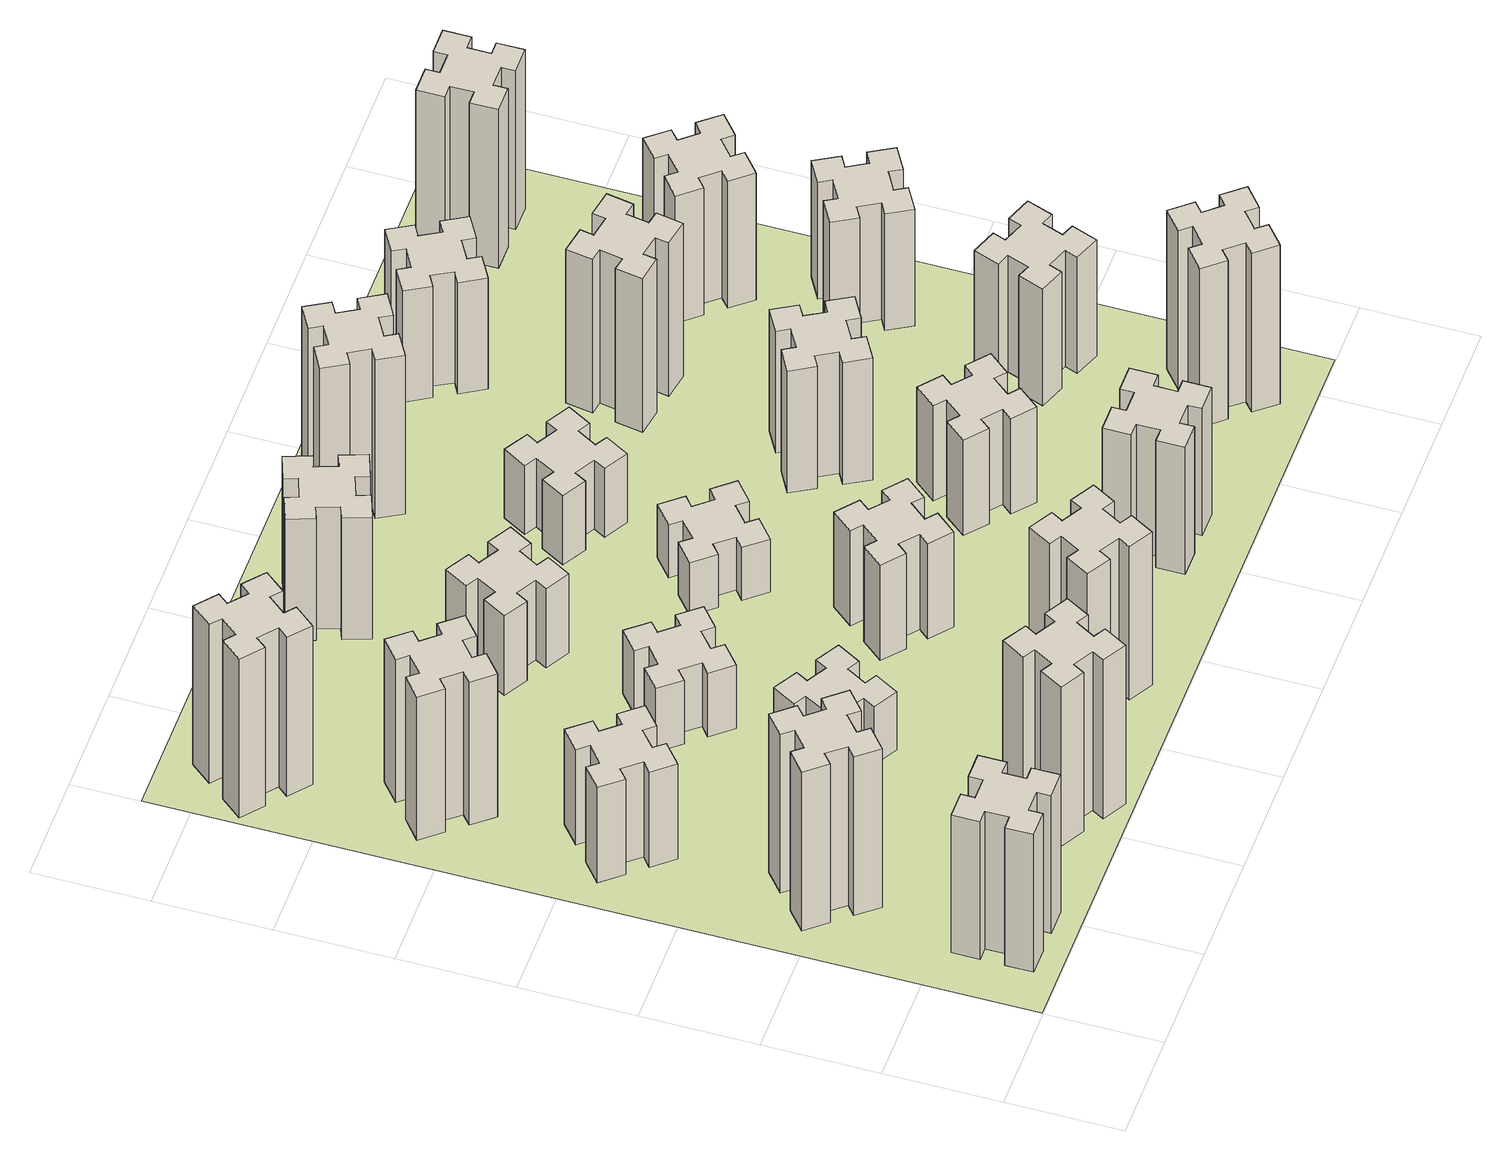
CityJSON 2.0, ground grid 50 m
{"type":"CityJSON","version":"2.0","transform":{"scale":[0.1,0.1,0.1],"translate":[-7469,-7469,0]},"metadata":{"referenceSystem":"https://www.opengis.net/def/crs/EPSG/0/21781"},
"CityObjects":{
"building1":{"type":"Building","attributes":{"class":"1000","function":"1000","usage":"1000","yearOfConstruction":2016,"roofType":"1000","measuredHeight":78,"storeysAboveGround":30,"storeysBelowGround":0},"geometry":[{"type":"Solid","lod":"1","boundaries":[[[[0,1,2,3,4,5,6,7,8,9,10,11,12,13,14,15,16,17,18,19]],[[17,16,20,21]],[[16,15,22,20]],[[15,14,23,22]],[[14,13,24,23]],[[13,12,25,24]],[[12,11,26,25]],[[11,10,27,26]],[[10,9,28,27]],[[9,8,29,28]],[[8,7,30,29]],[[7,6,31,30]],[[6,5,32,31]],[[5,4,33,32]],[[4,3,34,33]],[[3,2,35,34]],[[2,1,36,35]],[[1,0,37,36]],[[0,19,38,37]],[[19,18,39,38]],[[18,17,21,39]],[[24,25,26,27,28,29,30,31,32,33,34,35,36,37,38,39,21,20,22,23]]]]}]},
"building2":{"type":"Building","attributes":{"class":"1000","function":"1000","usage":"1000","yearOfConstruction":2016,"roofType":"1000","measuredHeight":90,"storeysAboveGround":30,"storeysBelowGround":0},"geometry":[{"type":"Solid","lod":"1","boundaries":[[[[40,41,42,43,44,45,46,47,48,49,50,51,52,53,54,55,56,57,58,59]],[[57,56,60,61]],[[56,55,62,60]],[[55,54,63,62]],[[54,53,64,63]],[[53,52,65,64]],[[52,51,66,65]],[[51,50,67,66]],[[50,49,68,67]],[[49,48,69,68]],[[48,47,70,69]],[[47,46,71,70]],[[46,45,72,71]],[[45,44,73,72]],[[44,43,74,73]],[[43,42,75,74]],[[42,41,76,75]],[[41,40,77,76]],[[40,59,78,77]],[[59,58,79,78]],[[58,57,61,79]],[[64,65,66,67,68,69,70,71,72,73,74,75,76,77,78,79,61,60,62,63]]]]}]},
"building3":{"type":"Building","attributes":{"class":"1000","function":"1000","usage":"1000","yearOfConstruction":2016,"roofType":"1000","measuredHeight":54,"storeysAboveGround":30,"storeysBelowGround":0},"geometry":[{"type":"Solid","lod":"1","boundaries":[[[[80,81,82,83,84,85,86,87,88,89,90,91,92,93,94,95,96,97,98,99]],[[97,96,100,101]],[[96,95,102,100]],[[95,94,103,102]],[[94,93,104,103]],[[93,92,105,104]],[[92,91,106,105]],[[91,90,107,106]],[[90,89,108,107]],[[89,88,109,108]],[[88,87,110,109]],[[87,86,111,110]],[[86,85,112,111]],[[85,84,113,112]],[[84,83,114,113]],[[83,82,115,114]],[[82,81,116,115]],[[81,80,117,116]],[[80,99,118,117]],[[99,98,119,118]],[[98,97,101,119]],[[104,105,106,107,108,109,110,111,112,113,114,115,116,117,118,119,101,100,102,103]]]]}]},
"building4":{"type":"Building","attributes":{"class":"1000","function":"1000","usage":"1000","yearOfConstruction":2016,"roofType":"1000","measuredHeight":81,"storeysAboveGround":30,"storeysBelowGround":0},"geometry":[{"type":"Solid","lod":"1","boundaries":[[[[120,121,122,123,124,125,126,127,128,129,130,131,132,133,134,135,136,137,138,139]],[[137,136,140,141]],[[136,135,142,140]],[[135,134,143,142]],[[134,133,144,143]],[[133,132,145,144]],[[132,131,146,145]],[[131,130,147,146]],[[130,129,148,147]],[[129,128,149,148]],[[128,127,150,149]],[[127,126,151,150]],[[126,125,152,151]],[[125,124,153,152]],[[124,123,154,153]],[[123,122,155,154]],[[122,121,156,155]],[[121,120,157,156]],[[120,139,158,157]],[[139,138,159,158]],[[138,137,141,159]],[[144,145,146,147,148,149,150,151,152,153,154,155,156,157,158,159,141,140,142,143]]]]}]},
"building5":{"type":"Building","attributes":{"class":"1000","function":"1000","usage":"1000","yearOfConstruction":2016,"roofType":"1000","measuredHeight":90,"storeysAboveGround":30,"storeysBelowGround":0},"geometry":[{"type":"Solid","lod":"1","boundaries":[[[[160,161,162,163,164,165,166,167,168,169,170,171,172,173,174,175,176,177,178,179]],[[177,176,180,181]],[[176,175,182,180]],[[175,174,183,182]],[[174,173,184,183]],[[173,172,185,184]],[[172,171,186,185]],[[171,170,187,186]],[[170,169,188,187]],[[169,168,189,188]],[[168,167,190,189]],[[167,166,191,190]],[[166,165,192,191]],[[165,164,193,192]],[[164,163,194,193]],[[163,162,195,194]],[[162,161,196,195]],[[161,160,197,196]],[[160,179,198,197]],[[179,178,199,198]],[[178,177,181,199]],[[184,185,186,187,188,189,190,191,192,193,194,195,196,197,198,199,181,180,182,183]]]]}]},
"building6":{"type":"Building","attributes":{"class":"1000","function":"1000","usage":"1000","yearOfConstruction":2016,"roofType":"1000","measuredHeight":90,"storeysAboveGround":30,"storeysBelowGround":0},"geometry":[{"type":"Solid","lod":"1","boundaries":[[[[200,201,202,203,204,205,206,207,208,209,210,211,212,213,214,215,216,217,218,219]],[[217,216,220,221]],[[216,215,222,220]],[[215,214,223,222]],[[214,213,224,223]],[[213,212,225,224]],[[212,211,226,225]],[[211,210,227,226]],[[210,209,228,227]],[[209,208,229,228]],[[208,207,230,229]],[[207,206,231,230]],[[206,205,232,231]],[[205,204,233,232]],[[204,203,234,233]],[[203,202,235,234]],[[202,201,236,235]],[[201,200,237,236]],[[200,219,238,237]],[[219,218,239,238]],[[218,217,221,239]],[[224,225,226,227,228,229,230,231,232,233,234,235,236,237,238,239,221,220,222,223]]]]}]},
"building7":{"type":"Building","attributes":{"class":"1000","function":"1000","usage":"1000","yearOfConstruction":2016,"roofType":"1000","measuredHeight":33,"storeysAboveGround":30,"storeysBelowGround":0},"geometry":[{"type":"Solid","lod":"1","boundaries":[[[[240,241,242,243,244,245,246,247,248,249,250,251,252,253,254,255,256,257,258,259]],[[257,256,260,261]],[[256,255,262,260]],[[255,254,263,262]],[[254,253,264,263]],[[253,252,265,264]],[[252,251,266,265]],[[251,250,267,266]],[[250,249,268,267]],[[249,248,269,268]],[[248,247,270,269]],[[247,246,271,270]],[[246,245,272,271]],[[245,244,273,272]],[[244,243,274,273]],[[243,242,275,274]],[[242,241,276,275]],[[241,240,277,276]],[[240,259,278,277]],[[259,258,279,278]],[[258,257,261,279]],[[264,265,266,267,268,269,270,271,272,273,274,275,276,277,278,279,261,260,262,263]]]]}]},
"building8":{"type":"Building","attributes":{"class":"1000","function":"1000","usage":"1000","yearOfConstruction":2016,"roofType":"1000","measuredHeight":36,"storeysAboveGround":30,"storeysBelowGround":0},"geometry":[{"type":"Solid","lod":"1","boundaries":[[[[280,281,282,283,284,285,286,287,288,289,290,291,292,293,294,295,296,297,298,299]],[[297,296,300,301]],[[296,295,302,300]],[[295,294,303,302]],[[294,293,304,303]],[[293,292,305,304]],[[292,291,306,305]],[[291,290,307,306]],[[290,289,308,307]],[[289,288,309,308]],[[288,287,310,309]],[[287,286,311,310]],[[286,285,312,311]],[[285,284,313,312]],[[284,283,314,313]],[[283,282,315,314]],[[282,281,316,315]],[[281,280,317,316]],[[280,299,318,317]],[[299,298,319,318]],[[298,297,301,319]],[[304,305,306,307,308,309,310,311,312,313,314,315,316,317,318,319,301,300,302,303]]]]}]},
"building9":{"type":"Building","attributes":{"class":"1000","function":"1000","usage":"1000","yearOfConstruction":2016,"roofType":"1000","measuredHeight":87,"storeysAboveGround":30,"storeysBelowGround":0},"geometry":[{"type":"Solid","lod":"1","boundaries":[[[[320,321,322,323,324,325,326,327,328,329,330,331,332,333,334,335,336,337,338,339]],[[337,336,340,341]],[[336,335,342,340]],[[335,334,343,342]],[[334,333,344,343]],[[333,332,345,344]],[[332,331,346,345]],[[331,330,347,346]],[[330,329,348,347]],[[329,328,349,348]],[[328,327,350,349]],[[327,326,351,350]],[[326,325,352,351]],[[325,324,353,352]],[[324,323,354,353]],[[323,322,355,354]],[[322,321,356,355]],[[321,320,357,356]],[[320,339,358,357]],[[339,338,359,358]],[[338,337,341,359]],[[344,345,346,347,348,349,350,351,352,353,354,355,356,357,358,359,341,340,342,343]]]]}]},
"building10":{"type":"Building","attributes":{"class":"1000","function":"1000","usage":"1000","yearOfConstruction":2016,"roofType":"1000","measuredHeight":45,"storeysAboveGround":30,"storeysBelowGround":0},"geometry":[{"type":"Solid","lod":"1","boundaries":[[[[360,361,362,363,364,365,366,367,368,369,370,371,372,373,374,375,376,377,378,379]],[[377,376,380,381]],[[376,375,382,380]],[[375,374,383,382]],[[374,373,384,383]],[[373,372,385,384]],[[372,371,386,385]],[[371,370,387,386]],[[370,369,388,387]],[[369,368,389,388]],[[368,367,390,389]],[[367,366,391,390]],[[366,365,392,391]],[[365,364,393,392]],[[364,363,394,393]],[[363,362,395,394]],[[362,361,396,395]],[[361,360,397,396]],[[360,379,398,397]],[[379,378,399,398]],[[378,377,381,399]],[[384,385,386,387,388,389,390,391,392,393,394,395,396,397,398,399,381,380,382,383]]]]}]},
"building11":{"type":"Building","attributes":{"class":"1000","function":"1000","usage":"1000","yearOfConstruction":2016,"roofType":"1000","measuredHeight":69,"storeysAboveGround":30,"storeysBelowGround":0},"geometry":[{"type":"Solid","lod":"1","boundaries":[[[[400,401,402,403,404,405,406,407,408,409,410,411,412,413,414,415,416,417,418,419]],[[417,416,420,421]],[[416,415,422,420]],[[415,414,423,422]],[[414,413,424,423]],[[413,412,425,424]],[[412,411,426,425]],[[411,410,427,426]],[[410,409,428,427]],[[409,408,429,428]],[[408,407,430,429]],[[407,406,431,430]],[[406,405,432,431]],[[405,404,433,432]],[[404,403,434,433]],[[403,402,435,434]],[[402,401,436,435]],[[401,400,437,436]],[[400,419,438,437]],[[419,418,439,438]],[[418,417,421,439]],[[424,425,426,427,428,429,430,431,432,433,434,435,436,437,438,439,421,420,422,423]]]]}]},
"building12":{"type":"Building","attributes":{"class":"1000","function":"1000","usage":"1000","yearOfConstruction":2016,"roofType":"1000","measuredHeight":54,"storeysAboveGround":30,"storeysBelowGround":0},"geometry":[{"type":"Solid","lod":"1","boundaries":[[[[440,441,442,443,444,445,446,447,448,449,450,451,452,453,454,455,456,457,458,459]],[[457,456,460,461]],[[456,455,462,460]],[[455,454,463,462]],[[454,453,464,463]],[[453,452,465,464]],[[452,451,466,465]],[[451,450,467,466]],[[450,449,468,467]],[[449,448,469,468]],[[448,447,470,469]],[[447,446,471,470]],[[446,445,472,471]],[[445,444,473,472]],[[444,443,474,473]],[[443,442,475,474]],[[442,441,476,475]],[[441,440,477,476]],[[440,459,478,477]],[[459,458,479,478]],[[458,457,461,479]],[[464,465,466,467,468,469,470,471,472,473,474,475,476,477,478,479,461,460,462,463]]]]}]},
"building13":{"type":"Building","attributes":{"class":"1000","function":"1000","usage":"1000","yearOfConstruction":2016,"roofType":"1000","measuredHeight":30,"storeysAboveGround":30,"storeysBelowGround":0},"geometry":[{"type":"Solid","lod":"1","boundaries":[[[[480,481,482,483,484,485,486,487,488,489,490,491,492,493,494,495,496,497,498,499]],[[497,496,500,501]],[[496,495,502,500]],[[495,494,503,502]],[[494,493,504,503]],[[493,492,505,504]],[[492,491,506,505]],[[491,490,507,506]],[[490,489,508,507]],[[489,488,509,508]],[[488,487,510,509]],[[487,486,511,510]],[[486,485,512,511]],[[485,484,513,512]],[[484,483,514,513]],[[483,482,515,514]],[[482,481,516,515]],[[481,480,517,516]],[[480,499,518,517]],[[499,498,519,518]],[[498,497,501,519]],[[504,505,506,507,508,509,510,511,512,513,514,515,516,517,518,519,501,500,502,503]]]]}]},
"building14":{"type":"Building","attributes":{"class":"1000","function":"1000","usage":"1000","yearOfConstruction":2016,"roofType":"1000","measuredHeight":72,"storeysAboveGround":30,"storeysBelowGround":0},"geometry":[{"type":"Solid","lod":"1","boundaries":[[[[520,521,522,523,524,525,526,527,528,529,530,531,532,533,534,535,536,537,538,539]],[[537,536,540,541]],[[536,535,542,540]],[[535,534,543,542]],[[534,533,544,543]],[[533,532,545,544]],[[532,531,546,545]],[[531,530,547,546]],[[530,529,548,547]],[[529,528,549,548]],[[528,527,550,549]],[[527,526,551,550]],[[526,525,552,551]],[[525,524,553,552]],[[524,523,554,553]],[[523,522,555,554]],[[522,521,556,555]],[[521,520,557,556]],[[520,539,558,557]],[[539,538,559,558]],[[538,537,541,559]],[[544,545,546,547,548,549,550,551,552,553,554,555,556,557,558,559,541,540,542,543]]]]}]},
"building15":{"type":"Building","attributes":{"class":"1000","function":"1000","usage":"1000","yearOfConstruction":2016,"roofType":"1000","measuredHeight":39,"storeysAboveGround":30,"storeysBelowGround":0},"geometry":[{"type":"Solid","lod":"1","boundaries":[[[[560,561,562,563,564,565,566,567,568,569,570,571,572,573,574,575,576,577,578,579]],[[577,576,580,581]],[[576,575,582,580]],[[575,574,583,582]],[[574,573,584,583]],[[573,572,585,584]],[[572,571,586,585]],[[571,570,587,586]],[[570,569,588,587]],[[569,568,589,588]],[[568,567,590,589]],[[567,566,591,590]],[[566,565,592,591]],[[565,564,593,592]],[[564,563,594,593]],[[563,562,595,594]],[[562,561,596,595]],[[561,560,597,596]],[[560,579,598,597]],[[579,578,599,598]],[[578,577,581,599]],[[584,585,586,587,588,589,590,591,592,593,594,595,596,597,598,599,581,580,582,583]]]]}]},
"building16":{"type":"Building","attributes":{"class":"1000","function":"1000","usage":"1000","yearOfConstruction":2016,"roofType":"1000","measuredHeight":90,"storeysAboveGround":30,"storeysBelowGround":0},"geometry":[{"type":"Solid","lod":"1","boundaries":[[[[600,601,602,603,604,605,606,607,608,609,610,611,612,613,614,615,616,617,618,619]],[[617,616,620,621]],[[616,615,622,620]],[[615,614,623,622]],[[614,613,624,623]],[[613,612,625,624]],[[612,611,626,625]],[[611,610,627,626]],[[610,609,628,627]],[[609,608,629,628]],[[608,607,630,629]],[[607,606,631,630]],[[606,605,632,631]],[[605,604,633,632]],[[604,603,634,633]],[[603,602,635,634]],[[602,601,636,635]],[[601,600,637,636]],[[600,619,638,637]],[[619,618,639,638]],[[618,617,621,639]],[[624,625,626,627,628,629,630,631,632,633,634,635,636,637,638,639,621,620,622,623]]]]}]},
"building17":{"type":"Building","attributes":{"class":"1000","function":"1000","usage":"1000","yearOfConstruction":2016,"roofType":"1000","measuredHeight":54,"storeysAboveGround":30,"storeysBelowGround":0},"geometry":[{"type":"Solid","lod":"1","boundaries":[[[[640,641,642,643,644,645,646,647,648,649,650,651,652,653,654,655,656,657,658,659]],[[657,656,660,661]],[[656,655,662,660]],[[655,654,663,662]],[[654,653,664,663]],[[653,652,665,664]],[[652,651,666,665]],[[651,650,667,666]],[[650,649,668,667]],[[649,648,669,668]],[[648,647,670,669]],[[647,646,671,670]],[[646,645,672,671]],[[645,644,673,672]],[[644,643,674,673]],[[643,642,675,674]],[[642,641,676,675]],[[641,640,677,676]],[[640,659,678,677]],[[659,658,679,678]],[[658,657,661,679]],[[664,665,666,667,668,669,670,671,672,673,674,675,676,677,678,679,661,660,662,663]]]]}]},
"building18":{"type":"Building","attributes":{"class":"1000","function":"1000","usage":"1000","yearOfConstruction":2016,"roofType":"1000","measuredHeight":69,"storeysAboveGround":30,"storeysBelowGround":0},"geometry":[{"type":"Solid","lod":"1","boundaries":[[[[680,681,682,683,684,685,686,687,688,689,690,691,692,693,694,695,696,697,698,699]],[[697,696,700,701]],[[696,695,702,700]],[[695,694,703,702]],[[694,693,704,703]],[[693,692,705,704]],[[692,691,706,705]],[[691,690,707,706]],[[690,689,708,707]],[[689,688,709,708]],[[688,687,710,709]],[[687,686,711,710]],[[686,685,712,711]],[[685,684,713,712]],[[684,683,714,713]],[[683,682,715,714]],[[682,681,716,715]],[[681,680,717,716]],[[680,699,718,717]],[[699,698,719,718]],[[698,697,701,719]],[[704,705,706,707,708,709,710,711,712,713,714,715,716,717,718,719,701,700,702,703]]]]}]},
"building19":{"type":"Building","attributes":{"class":"1000","function":"1000","usage":"1000","yearOfConstruction":2016,"roofType":"1000","measuredHeight":87,"storeysAboveGround":30,"storeysBelowGround":0},"geometry":[{"type":"Solid","lod":"1","boundaries":[[[[720,721,722,723,724,725,726,727,728,729,730,731,732,733,734,735,736,737,738,739]],[[737,736,740,741]],[[736,735,742,740]],[[735,734,743,742]],[[734,733,744,743]],[[733,732,745,744]],[[732,731,746,745]],[[731,730,747,746]],[[730,729,748,747]],[[729,728,749,748]],[[728,727,750,749]],[[727,726,751,750]],[[726,725,752,751]],[[725,724,753,752]],[[724,723,754,753]],[[723,722,755,754]],[[722,721,756,755]],[[721,720,757,756]],[[720,739,758,757]],[[739,738,759,758]],[[738,737,741,759]],[[744,745,746,747,748,749,750,751,752,753,754,755,756,757,758,759,741,740,742,743]]]]}]},
"building20":{"type":"Building","attributes":{"class":"1000","function":"1000","usage":"1000","yearOfConstruction":2016,"roofType":"1000","measuredHeight":90,"storeysAboveGround":30,"storeysBelowGround":0},"geometry":[{"type":"Solid","lod":"1","boundaries":[[[[760,761,762,763,764,765,766,767,768,769,770,771,772,773,774,775,776,777,778,779]],[[777,776,780,781]],[[776,775,782,780]],[[775,774,783,782]],[[774,773,784,783]],[[773,772,785,784]],[[772,771,786,785]],[[771,770,787,786]],[[770,769,788,787]],[[769,768,789,788]],[[768,767,790,789]],[[767,766,791,790]],[[766,765,792,791]],[[765,764,793,792]],[[764,763,794,793]],[[763,762,795,794]],[[762,761,796,795]],[[761,760,797,796]],[[760,779,798,797]],[[779,778,799,798]],[[778,777,781,799]],[[784,785,786,787,788,789,790,791,792,793,794,795,796,797,798,799,781,780,782,783]]]]}]},
"building21":{"type":"Building","attributes":{"class":"1000","function":"1000","usage":"1000","yearOfConstruction":2016,"roofType":"1000","measuredHeight":63,"storeysAboveGround":30,"storeysBelowGround":0},"geometry":[{"type":"Solid","lod":"1","boundaries":[[[[800,801,802,803,804,805,806,807,808,809,810,811,812,813,814,815,816,817,818,819]],[[817,816,820,821]],[[816,815,822,820]],[[815,814,823,822]],[[814,813,824,823]],[[813,812,825,824]],[[812,811,826,825]],[[811,810,827,826]],[[810,809,828,827]],[[809,808,829,828]],[[808,807,830,829]],[[807,806,831,830]],[[806,805,832,831]],[[805,804,833,832]],[[804,803,834,833]],[[803,802,835,834]],[[802,801,836,835]],[[801,800,837,836]],[[800,819,838,837]],[[819,818,839,838]],[[818,817,821,839]],[[824,825,826,827,828,829,830,831,832,833,834,835,836,837,838,839,821,820,822,823]]]]}]},
"building22":{"type":"Building","attributes":{"class":"1000","function":"1000","usage":"1000","yearOfConstruction":2016,"roofType":"1000","measuredHeight":66,"storeysAboveGround":30,"storeysBelowGround":0},"geometry":[{"type":"Solid","lod":"1","boundaries":[[[[840,841,842,843,844,845,846,847,848,849,850,851,852,853,854,855,856,857,858,859]],[[857,856,860,861]],[[856,855,862,860]],[[855,854,863,862]],[[854,853,864,863]],[[853,852,865,864]],[[852,851,866,865]],[[851,850,867,866]],[[850,849,868,867]],[[849,848,869,868]],[[848,847,870,869]],[[847,846,871,870]],[[846,845,872,871]],[[845,844,873,872]],[[844,843,874,873]],[[843,842,875,874]],[[842,841,876,875]],[[841,840,877,876]],[[840,859,878,877]],[[859,858,879,878]],[[858,857,861,879]],[[864,865,866,867,868,869,870,871,872,873,874,875,876,877,878,879,861,860,862,863]]]]}]},
"building23":{"type":"Building","attributes":{"class":"1000","function":"1000","usage":"1000","yearOfConstruction":2016,"roofType":"1000","measuredHeight":66,"storeysAboveGround":30,"storeysBelowGround":0},"geometry":[{"type":"Solid","lod":"1","boundaries":[[[[880,881,882,883,884,885,886,887,888,889,890,891,892,893,894,895,896,897,898,899]],[[897,896,900,901]],[[896,895,902,900]],[[895,894,903,902]],[[894,893,904,903]],[[893,892,905,904]],[[892,891,906,905]],[[891,890,907,906]],[[890,889,908,907]],[[889,888,909,908]],[[888,887,910,909]],[[887,886,911,910]],[[886,885,912,911]],[[885,884,913,912]],[[884,883,914,913]],[[883,882,915,914]],[[882,881,916,915]],[[881,880,917,916]],[[880,899,918,917]],[[899,898,919,918]],[[898,897,901,919]],[[904,905,906,907,908,909,910,911,912,913,914,915,916,917,918,919,901,900,902,903]]]]}]},
"building24":{"type":"Building","attributes":{"class":"1000","function":"1000","usage":"1000","yearOfConstruction":2016,"roofType":"1000","measuredHeight":72,"storeysAboveGround":30,"storeysBelowGround":0},"geometry":[{"type":"Solid","lod":"1","boundaries":[[[[920,921,922,923,924,925,926,927,928,929,930,931,932,933,934,935,936,937,938,939]],[[937,936,940,941]],[[936,935,942,940]],[[935,934,943,942]],[[934,933,944,943]],[[933,932,945,944]],[[932,931,946,945]],[[931,930,947,946]],[[930,929,948,947]],[[929,928,949,948]],[[928,927,950,949]],[[927,926,951,950]],[[926,925,952,951]],[[925,924,953,952]],[[924,923,954,953]],[[923,922,955,954]],[[922,921,956,955]],[[921,920,957,956]],[[920,939,958,957]],[[939,938,959,958]],[[938,937,941,959]],[[944,945,946,947,948,949,950,951,952,953,954,955,956,957,958,959,941,940,942,943]]]]}]},
"building25":{"type":"Building","attributes":{"class":"1000","function":"1000","usage":"1000","yearOfConstruction":2016,"roofType":"1000","measuredHeight":90,"storeysAboveGround":30,"storeysBelowGround":0},"geometry":[{"type":"Solid","lod":"1","boundaries":[[[[960,961,962,963,964,965,966,967,968,969,970,971,972,973,974,975,976,977,978,979]],[[977,976,980,981]],[[976,975,982,980]],[[975,974,983,982]],[[974,973,984,983]],[[973,972,985,984]],[[972,971,986,985]],[[971,970,987,986]],[[970,969,988,987]],[[969,968,989,988]],[[968,967,990,989]],[[967,966,991,990]],[[966,965,992,991]],[[965,964,993,992]],[[964,963,994,993]],[[963,962,995,994]],[[962,961,996,995]],[[961,960,997,996]],[[960,979,998,997]],[[979,978,999,998]],[[978,977,981,999]],[[984,985,986,987,988,989,990,991,992,993,994,995,996,997,998,999,981,980,982,983]]]]}]},
"landuse1":{"type":"LandUse","attributes":{"name":"plot1","function":"1010"},"geometry":[{"type":"MultiSurface","lod":"1","boundaries":[[[1000,1001,1002,1003]]]}]}
},
"vertices":[
[265,325,0],[265,225,0],[205,225,0],[205,105,0],[325,105,0],[325,165,0],[425,165,0],[425,105,0],[545,105,0],[545,225,0],[485,225,0],[485,325,0],[545,325,0],[545,445,0],[425,445,0],[425,385,0],[325,385,0],[325,445,0],[205,445,0],[205,325,0],[325,385,780],[325,445,780],[425,385,780],[425,445,780],[545,445,780],[545,325,780],[485,325,780],[485,225,780],[545,225,780],[545,105,780],[425,105,780],[425,165,780],[325,165,780],[325,105,780],[205,105,780],[205,225,780],[265,225,780],[265,325,780],[205,325,780],[205,445,780],
[492,1048,0],[427,1124,0],[473,1163,0],[396,1255,0],[304,1178,0],[343,1132,0],[266,1067,0],[228,1113,0],[136,1036,0],[213,944,0],[259,983,0],[323,906,0],[277,868,0],[354,776,0],[446,853,0],[408,899,0],[484,963,0],[523,917,0],[615,994,0],[538,1086,0],[484,963,900],[523,917,900],[408,899,900],[446,853,900],[354,776,900],[277,868,900],[323,906,900],[259,983,900],[213,944,900],[136,1036,900],[228,1113,900],[266,1067,900],[343,1132,900],[304,1178,900],[396,1255,900],[473,1163,900],[427,1124,900],[492,1048,900],[538,1086,900],[615,994,900],
[492,1888,0],[427,1964,0],[473,2003,0],[396,2095,0],[304,2018,0],[343,1972,0],[266,1907,0],[228,1953,0],[136,1876,0],[213,1784,0],[259,1823,0],[323,1746,0],[277,1708,0],[354,1616,0],[446,1693,0],[408,1739,0],[484,1803,0],[523,1757,0],[615,1834,0],[538,1926,0],[484,1803,540],[523,1757,540],[408,1739,540],[446,1693,540],[354,1616,540],[277,1708,540],[323,1746,540],[259,1823,540],[213,1784,540],[136,1876,540],[228,1953,540],[266,1907,540],[343,1972,540],[304,2018,540],[396,2095,540],[473,2003,540],[427,1964,540],[492,1888,540],[538,1926,540],[615,1834,540],
[343,2712,0],[266,2647,0],[228,2693,0],[136,2616,0],[213,2524,0],[259,2563,0],[323,2486,0],[277,2448,0],[354,2356,0],[446,2433,0],[408,2479,0],[484,2543,0],[523,2497,0],[615,2574,0],[538,2666,0],[492,2628,0],[427,2704,0],[473,2743,0],[396,2835,0],[304,2758,0],[427,2704,810],[473,2743,810],[492,2628,810],[538,2666,810],[615,2574,810],[523,2497,810],[484,2543,810],[408,2479,810],[446,2433,810],[354,2356,810],[277,2448,810],[323,2486,810],[259,2563,810],[213,2524,810],[136,2616,810],[228,2693,810],[266,2647,810],[343,2712,810],[304,2758,810],[396,2835,810],
[1214,346,0],[1127,396,0],[1157,448,0],[1053,508,0],[993,404,0],[1045,374,0],[995,287,0],[943,317,0],[883,213,0],[987,153,0],[1017,205,0],[1104,155,0],[1074,103,0],[1178,43,0],[1238,147,0],[1186,177,0],[1236,264,0],[1288,234,0],[1348,338,0],[1244,398,0],[1236,264,900],[1288,234,900],[1186,177,900],[1238,147,900],[1178,43,900],[1074,103,900],[1104,155,900],[1017,205,900],[987,153,900],[883,213,900],[943,317,900],[995,287,900],[1045,374,900],[993,404,900],[1053,508,900],[1157,448,900],[1127,396,900],[1214,346,900],[1244,398,900],[1348,338,900],
[384,3387,0],[308,3452,0],[346,3498,0],[254,3575,0],[177,3483,0],[223,3444,0],[159,3368,0],[113,3406,0],[36,3314,0],[128,3237,0],[166,3283,0],[243,3219,0],[204,3173,0],[296,3096,0],[373,3188,0],[327,3226,0],[392,3303,0],[438,3264,0],[515,3356,0],[423,3433,0],[392,3303,900],[438,3264,900],[327,3226,900],[373,3188,900],[296,3096,900],[204,3173,900],[243,3219,900],[166,3283,900],[128,3237,900],[36,3314,900],[113,3406,900],[159,3368,900],[223,3444,900],[177,3483,900],[254,3575,900],[346,3498,900],[308,3452,900],[384,3387,900],[423,3433,900],[515,3356,900],
[1186,1117,0],[1236,1204,0],[1288,1174,0],[1348,1278,0],[1244,1338,0],[1214,1286,0],[1127,1336,0],[1157,1388,0],[1053,1448,0],[993,1344,0],[1045,1314,0],[995,1227,0],[943,1257,0],[883,1153,0],[987,1093,0],[1017,1145,0],[1104,1095,0],[1074,1043,0],[1178,983,0],[1238,1087,0],[1104,1095,330],[1074,1043,330],[1017,1145,330],[987,1093,330],[883,1153,330],[943,1257,330],[995,1227,330],[1045,1314,330],[993,1344,330],[1053,1448,330],[1157,1388,330],[1127,1336,330],[1214,1286,330],[1244,1338,330],[1348,1278,330],[1288,1174,330],[1236,1204,330],[1186,1117,330],[1238,1087,330],[1178,983,330],
[1083,1972,0],[1006,1907,0],[968,1953,0],[876,1876,0],[953,1784,0],[999,1823,0],[1063,1746,0],[1017,1708,0],[1094,1616,0],[1186,1693,0],[1148,1739,0],[1224,1803,0],[1263,1757,0],[1355,1834,0],[1278,1926,0],[1232,1888,0],[1167,1964,0],[1213,2003,0],[1136,2095,0],[1044,2018,0],[1167,1964,360],[1213,2003,360],[1232,1888,360],[1278,1926,360],[1355,1834,360],[1263,1757,360],[1224,1803,360],[1148,1739,360],[1186,1693,360],[1094,1616,360],[1017,1708,360],[1063,1746,360],[999,1823,360],[953,1784,360],[876,1876,360],[968,1953,360],[1006,1907,360],[1083,1972,360],[1044,2018,360],[1136,2095,360],
[1657,305,0],[1744,255,0],[1714,203,0],[1818,143,0],[1878,247,0],[1826,277,0],[1876,364,0],[1928,334,0],[1988,438,0],[1884,498,0],[1854,446,0],[1767,496,0],[1797,548,0],[1693,608,0],[1633,504,0],[1685,474,0],[1635,387,0],[1583,417,0],[1523,313,0],[1627,253,0],[1635,387,870],[1583,417,870],[1685,474,870],[1633,504,870],[1693,608,870],[1797,548,870],[1767,496,870],[1854,446,870],[1884,498,870],[1988,438,870],[1928,334,870],[1876,364,870],[1826,277,870],[1878,247,870],[1818,143,870],[1714,203,870],[1744,255,870],[1657,305,870],[1627,253,870],[1523,313,870],
[1117,2525,0],[1204,2475,0],[1174,2423,0],[1278,2363,0],[1338,2467,0],[1286,2497,0],[1336,2584,0],[1388,2554,0],[1448,2658,0],[1344,2718,0],[1314,2666,0],[1227,2716,0],[1257,2768,0],[1153,2828,0],[1093,2724,0],[1145,2694,0],[1095,2607,0],[1043,2637,0],[983,2533,0],[1087,2473,0],[1095,2607,450],[1043,2637,450],[1145,2694,450],[1093,2724,450],[1153,2828,450],[1257,2768,450],[1227,2716,450],[1314,2666,450],[1344,2718,450],[1448,2658,450],[1388,2554,450],[1336,2584,450],[1286,2497,450],[1338,2467,450],[1278,2363,450],[1174,2423,450],[1204,2475,450],[1117,2525,450],[1087,2473,450],[983,2533,450],
[1225,3456,0],[1131,3422,0],[1110,3478,0],[997,3437,0],[1039,3324,0],[1095,3345,0],[1129,3251,0],[1073,3230,0],[1114,3117,0],[1227,3159,0],[1206,3215,0],[1300,3249,0],[1320,3193,0],[1433,3234,0],[1392,3347,0],[1336,3326,0],[1302,3420,0],[1358,3440,0],[1317,3553,0],[1204,3512,0],[1302,3420,690],[1358,3440,690],[1336,3326,690],[1392,3347,690],[1433,3234,690],[1320,3193,690],[1300,3249,690],[1206,3215,690],[1227,3159,690],[1114,3117,690],[1073,3230,690],[1129,3251,690],[1095,3345,690],[1039,3324,690],[997,3437,690],[1110,3478,690],[1131,3422,690],[1225,3456,690],[1204,3512,690],[1317,3553,690],
[1746,1163,0],[1823,1099,0],[1784,1053,0],[1876,976,0],[1953,1068,0],[1907,1106,0],[1972,1183,0],[2018,1144,0],[2095,1236,0],[2003,1313,0],[1964,1267,0],[1888,1332,0],[1926,1378,0],[1834,1455,0],[1757,1363,0],[1803,1324,0],[1739,1248,0],[1693,1286,0],[1616,1194,0],[1708,1117,0],[1739,1248,540],[1693,1286,540],[1803,1324,540],[1757,1363,540],[1834,1455,540],[1926,1378,540],[1888,1332,540],[1964,1267,540],[2003,1313,540],[2095,1236,540],[2018,1144,540],[1972,1183,540],[1907,1106,540],[1953,1068,540],[1876,976,540],[1784,1053,540],[1823,1099,540],[1746,1163,540],[1708,1117,540],[1616,1194,540],
[1972,1988,0],[1907,2064,0],[1953,2103,0],[1876,2195,0],[1784,2118,0],[1823,2072,0],[1746,2007,0],[1708,2053,0],[1616,1976,0],[1693,1884,0],[1739,1923,0],[1803,1846,0],[1757,1808,0],[1834,1716,0],[1926,1793,0],[1888,1839,0],[1964,1903,0],[2003,1857,0],[2095,1934,0],[2018,2026,0],[1964,1903,300],[2003,1857,300],[1888,1839,300],[1926,1793,300],[1834,1716,300],[1757,1808,300],[1803,1846,300],[1739,1923,300],[1693,1884,300],[1616,1976,300],[1708,2053,300],[1746,2007,300],[1823,2072,300],[1784,2118,300],[1876,2195,300],[1953,2103,300],[1907,2064,300],[1972,1988,300],[2018,2026,300],[2095,1934,300],
[2705,325,0],[2705,425,0],[2765,425,0],[2765,545,0],[2645,545,0],[2645,485,0],[2545,485,0],[2545,545,0],[2425,545,0],[2425,425,0],[2485,425,0],[2485,325,0],[2425,325,0],[2425,205,0],[2545,205,0],[2545,265,0],[2645,265,0],[2645,205,0],[2765,205,0],[2765,325,0],[2645,265,720],[2645,205,720],[2545,265,720],[2545,205,720],[2425,205,720],[2425,325,720],[2485,325,720],[2485,425,720],[2425,425,720],[2425,545,720],[2545,545,720],[2545,485,720],[2645,485,720],[2645,545,720],[2765,545,720],[2765,425,720],[2705,425,720],[2705,325,720],[2765,325,720],[2765,205,720],
[2026,2497,0],[2076,2584,0],[2128,2554,0],[2188,2658,0],[2084,2718,0],[2054,2666,0],[1967,2716,0],[1997,2768,0],[1893,2828,0],[1833,2724,0],[1885,2694,0],[1835,2607,0],[1783,2637,0],[1723,2533,0],[1827,2473,0],[1857,2525,0],[1944,2475,0],[1914,2423,0],[2018,2363,0],[2078,2467,0],[1944,2475,390],[1914,2423,390],[1857,2525,390],[1827,2473,390],[1723,2533,390],[1783,2637,390],[1835,2607,390],[1885,2694,390],[1833,2724,390],[1893,2828,390],[1997,2768,390],[1967,2716,390],[2054,2666,390],[2084,2718,390],[2188,2658,390],[2128,2554,390],[2076,2584,390],[2026,2497,390],[2078,2467,390],[2018,2363,390],
[1844,3556,0],[1757,3506,0],[1727,3558,0],[1623,3498,0],[1683,3394,0],[1735,3424,0],[1785,3337,0],[1733,3307,0],[1793,3203,0],[1897,3263,0],[1867,3315,0],[1954,3365,0],[1984,3313,0],[2088,3373,0],[2028,3477,0],[1976,3447,0],[1926,3534,0],[1978,3564,0],[1918,3668,0],[1814,3608,0],[1926,3534,900],[1978,3564,900],[1976,3447,900],[2028,3477,900],[2088,3373,900],[1984,3313,900],[1954,3365,900],[1867,3315,900],[1897,3263,900],[1793,3203,900],[1733,3307,900],[1785,3337,900],[1735,3424,900],[1683,3394,900],[1623,3498,900],[1727,3558,900],[1757,3506,900],[1844,3556,900],[1814,3608,900],[1918,3668,900],
[2647,1006,0],[2712,1083,0],[2758,1044,0],[2835,1136,0],[2743,1213,0],[2704,1167,0],[2628,1232,0],[2666,1278,0],[2574,1355,0],[2497,1263,0],[2543,1224,0],[2479,1148,0],[2433,1186,0],[2356,1094,0],[2448,1017,0],[2486,1063,0],[2563,999,0],[2524,953,0],[2616,876,0],[2693,968,0],[2563,999,540],[2524,953,540],[2486,1063,540],[2448,1017,540],[2356,1094,540],[2433,1186,540],[2479,1148,540],[2543,1224,540],[2497,1263,540],[2574,1355,540],[2666,1278,540],[2628,1232,540],[2704,1167,540],[2743,1213,540],[2835,1136,540],[2758,1044,540],[2712,1083,540],[2647,1006,540],[2693,968,540],[2616,876,540],
[2475,1744,0],[2525,1657,0],[2473,1627,0],[2533,1523,0],[2637,1583,0],[2607,1635,0],[2694,1685,0],[2724,1633,0],[2828,1693,0],[2768,1797,0],[2716,1767,0],[2666,1854,0],[2718,1884,0],[2658,1988,0],[2554,1928,0],[2584,1876,0],[2497,1826,0],[2467,1878,0],[2363,1818,0],[2423,1714,0],[2497,1826,690],[2467,1878,690],[2584,1876,690],[2554,1928,690],[2658,1988,690],[2718,1884,690],[2666,1854,690],[2716,1767,690],[2768,1797,690],[2828,1693,690],[2724,1633,690],[2694,1685,690],[2607,1635,690],[2637,1583,690],[2533,1523,690],[2473,1627,690],[2525,1657,690],[2475,1744,690],[2423,1714,690],[2363,1818,690],
[2596,2664,0],[2578,2565,0],[2519,2576,0],[2498,2457,0],[2617,2437,0],[2627,2496,0],[2725,2478,0],[2715,2419,0],[2833,2398,0],[2854,2517,0],[2795,2527,0],[2812,2625,0],[2871,2615,0],[2892,2733,0],[2774,2754,0],[2764,2695,0],[2665,2712,0],[2676,2771,0],[2557,2792,0],[2537,2674,0],[2665,2712,870],[2676,2771,870],[2764,2695,870],[2774,2754,870],[2892,2733,870],[2871,2615,870],[2812,2625,870],[2795,2527,870],[2854,2517,870],[2833,2398,870],[2715,2419,870],[2725,2478,870],[2627,2496,870],[2617,2437,870],[2498,2457,870],[2519,2576,870],[2578,2565,870],[2596,2664,870],[2537,2674,870],[2557,2792,870],
[3468,259,0],[3544,323,0],[3583,277,0],[3675,354,0],[3598,446,0],[3552,408,0],[3487,484,0],[3533,523,0],[3456,615,0],[3364,538,0],[3403,492,0],[3326,427,0],[3288,473,0],[3196,396,0],[3273,304,0],[3319,343,0],[3383,266,0],[3337,228,0],[3414,136,0],[3506,213,0],[3383,266,900],[3337,228,900],[3319,343,900],[3273,304,900],[3196,396,900],[3288,473,900],[3326,427,900],[3403,492,900],[3364,538,900],[3456,615,900],[3533,523,900],[3487,484,900],[3552,408,900],[3598,446,900],[3675,354,900],[3583,277,900],[3544,323,900],[3468,259,900],[3506,213,900],[3414,136,900],
[2716,3347,0],[2666,3434,0],[2718,3464,0],[2658,3568,0],[2554,3508,0],[2584,3456,0],[2497,3406,0],[2467,3458,0],[2363,3398,0],[2423,3294,0],[2475,3324,0],[2525,3237,0],[2473,3207,0],[2533,3103,0],[2637,3163,0],[2607,3215,0],[2694,3265,0],[2724,3213,0],[2828,3273,0],[2768,3377,0],[2694,3265,630],[2724,3213,630],[2607,3215,630],[2637,3163,630],[2533,3103,630],[2473,3207,630],[2525,3237,630],[2475,3324,630],[2423,3294,630],[2363,3398,630],[2467,3458,630],[2497,3406,630],[2584,3456,630],[2554,3508,630],[2658,3568,630],[2718,3464,630],[2666,3434,630],[2716,3347,630],[2768,3377,630],[2828,3273,630],
[3251,1029,0],[3345,995,0],[3324,939,0],[3437,897,0],[3478,1010,0],[3422,1031,0],[3456,1125,0],[3512,1104,0],[3553,1217,0],[3440,1258,0],[3420,1202,0],[3326,1236,0],[3347,1292,0],[3234,1333,0],[3193,1220,0],[3249,1200,0],[3215,1106,0],[3159,1127,0],[3117,1014,0],[3230,973,0],[3215,1106,660],[3159,1127,660],[3249,1200,660],[3193,1220,660],[3234,1333,660],[3347,1292,660],[3326,1236,660],[3420,1202,660],[3440,1258,660],[3553,1217,660],[3512,1104,660],[3456,1125,660],[3422,1031,660],[3478,1010,660],[3437,897,660],[3324,939,660],[3345,995,660],[3251,1029,660],[3230,973,660],[3117,1014,660],
[3556,1867,0],[3506,1954,0],[3558,1984,0],[3498,2088,0],[3394,2028,0],[3424,1976,0],[3337,1926,0],[3307,1978,0],[3203,1918,0],[3263,1814,0],[3315,1844,0],[3365,1757,0],[3313,1727,0],[3373,1623,0],[3477,1683,0],[3447,1735,0],[3534,1785,0],[3564,1733,0],[3668,1793,0],[3608,1897,0],[3534,1785,660],[3564,1733,660],[3447,1735,660],[3477,1683,660],[3373,1623,660],[3313,1727,660],[3365,1757,660],[3315,1844,660],[3263,1814,660],[3203,1918,660],[3307,1978,660],[3337,1926,660],[3424,1976,660],[3394,2028,660],[3498,2088,660],[3558,1984,660],[3506,1954,660],[3556,1867,660],[3608,1897,660],[3668,1793,660],
[3219,2463,0],[3283,2386,0],[3237,2348,0],[3314,2256,0],[3406,2333,0],[3368,2379,0],[3444,2443,0],[3483,2397,0],[3575,2474,0],[3498,2566,0],[3452,2528,0],[3387,2604,0],[3433,2643,0],[3356,2735,0],[3264,2658,0],[3303,2612,0],[3226,2547,0],[3188,2593,0],[3096,2516,0],[3173,2424,0],[3226,2547,720],[3188,2593,720],[3303,2612,720],[3264,2658,720],[3356,2735,720],[3433,2643,720],[3387,2604,720],[3452,2528,720],[3498,2566,720],[3575,2474,720],[3483,2397,720],[3444,2443,720],[3368,2379,720],[3406,2333,720],[3314,2256,720],[3237,2348,720],[3283,2386,720],[3219,2463,720],[3173,2424,720],[3096,2516,720],
[3285,3325,0],[3385,3325,0],[3385,3265,0],[3505,3265,0],[3505,3385,0],[3445,3385,0],[3445,3485,0],[3505,3485,0],[3505,3605,0],[3385,3605,0],[3385,3545,0],[3285,3545,0],[3285,3605,0],[3165,3605,0],[3165,3485,0],[3225,3485,0],[3225,3385,0],[3165,3385,0],[3165,3265,0],[3285,3265,0],[3225,3385,900],[3165,3385,900],[3225,3485,900],[3165,3485,900],[3165,3605,900],[3285,3605,900],[3285,3545,900],[3385,3545,900],[3385,3605,900],[3505,3605,900],[3505,3485,900],[3445,3485,900],[3445,3385,900],[3505,3385,900],[3505,3265,900],[3385,3265,900],[3385,3325,900],[3285,3325,900],[3285,3265,900],[3165,3265,900],
[5,3705,0],[3705,3705,0],[3705,5,0],[5,5,0]
]}
